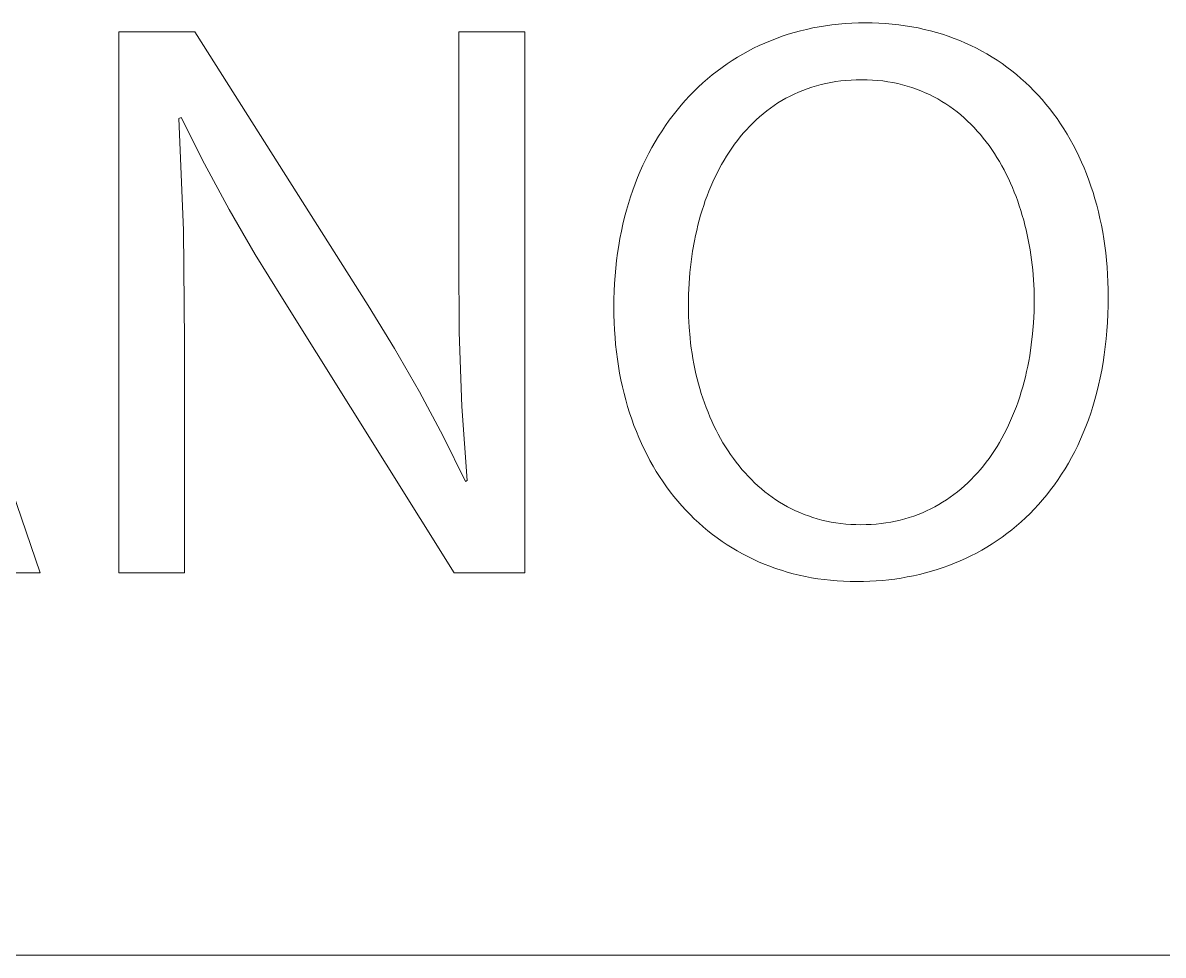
# Model space of a CAD drawing. Header units: millimetres. Extents: x -1893 to 2799, y -925 to 2353.
# Drawn here: x 1732.7 to 1799.4, y -924.6 to -870.1 of the extents above; entities that cross this region are included whole.
import ezdxf

# ---------------------------------------------------------------- set-up
doc = ezdxf.new("R2010")
doc.units = ezdxf.units.MM
doc.header["$MEASUREMENT"] = 0
doc.layers.add('Domyślny', color=7, linetype='Continuous', true_color=0x000000)

msp = doc.modelspace()

# ---------------------------------------------------------------- linework, layer by layer
at = {"layer": 'Domyślny', "color": 18, "lineweight": 15, "true_color": 0x000000}
for p, q in [((1722.863, -870.613), (1733.675, -902.268)), ((1738.279, -902.265), (1738.279, -870.626)), ((1738.279, -870.626), (1742.732, -870.626)), ((1742.732, -870.626), (1752.872, -886.64)), ((1758.169, -883.859), (1758.169, -870.626)), ((1758.169, -870.626), (1762.044, -870.626)), ((1762.044, -870.626), (1762.044, -902.265)), ((1777.799, -870.662), (1778.157, -870.564)), ((1778.157, -870.564), (1778.518, -870.476)), ((1778.518, -870.476), (1778.884, -870.397)), ((1778.884, -870.397), (1779.254, -870.326)), ((1779.254, -870.326), (1779.628, -870.265)), ((1779.628, -870.265), (1780.005, -870.213)), ((1780.005, -870.213), (1780.387, -870.171)), ((1780.387, -870.171), (1780.772, -870.137)), ((1780.772, -870.137), (1781.16, -870.114)), ((1781.16, -870.114), (1781.552, -870.099)), ((1781.552, -870.099), (1781.947, -870.094)), ((1781.947, -870.094), (1782.35, -870.099)), ((1782.35, -870.099), (1782.748, -870.114)), ((1782.748, -870.114), (1783.142, -870.138)), ((1783.142, -870.138), (1783.531, -870.171)), ((1783.531, -870.171), (1783.915, -870.214)), ((1783.915, -870.214), (1784.295, -870.266)), ((1784.295, -870.266), (1784.669, -870.327)), ((1784.669, -870.327), (1785.039, -870.397)), ((1785.039, -870.397), (1785.404, -870.477)), ((1785.404, -870.477), (1785.764, -870.565)), ((1785.764, -870.565), (1786.118, -870.662)), ((1775.747, -871.429), (1776.078, -871.279)), ((1776.078, -871.279), (1776.413, -871.139)), ((1776.413, -871.139), (1776.753, -871.006)), ((1776.753, -871.006), (1777.097, -870.883)), ((1777.097, -870.883), (1777.446, -870.768)), ((1777.446, -870.768), (1777.799, -870.662)), ((1786.118, -870.662), (1786.468, -870.768)), ((1786.468, -870.768), (1786.812, -870.882)), ((1786.812, -870.882), (1787.152, -871.005)), ((1787.152, -871.005), (1787.486, -871.137)), ((1787.486, -871.137), (1787.814, -871.276)), ((1787.814, -871.276), (1788.137, -871.425)), ((1774.474, -872.11), (1774.785, -871.927)), ((1774.785, -871.927), (1775.101, -871.753)), ((1775.101, -871.753), (1775.421, -871.586)), ((1775.421, -871.586), (1775.747, -871.429)), ((1788.137, -871.425), (1788.455, -871.581)), ((1788.455, -871.581), (1788.767, -871.745)), ((1788.767, -871.745), (1789.074, -871.918)), ((1789.074, -871.918), (1789.375, -872.098)), ((1773.574, -872.706), (1773.869, -872.499)), ((1773.869, -872.499), (1774.169, -872.3)), ((1774.169, -872.3), (1774.474, -872.11)), ((1789.375, -872.098), (1789.67, -872.287)), ((1789.67, -872.287), (1789.959, -872.483)), ((1789.959, -872.483), (1790.243, -872.686)), ((1772.723, -873.374), (1773.001, -873.144)), ((1773.001, -873.144), (1773.285, -872.921)), ((1773.285, -872.921), (1773.574, -872.706)), ((1790.243, -872.686), (1790.521, -872.898)), ((1790.521, -872.898), (1790.793, -873.117)), ((1790.793, -873.117), (1791.059, -873.343)), ((1771.924, -874.112), (1772.184, -873.858)), ((1772.184, -873.858), (1772.451, -873.612)), ((1772.451, -873.612), (1772.723, -873.374)), ((1778.562, -873.949), (1778.302, -874.046)), ((1778.827, -873.86), (1778.562, -873.949)), ((1779.096, -873.779), (1778.827, -873.86)), ((1779.371, -873.705), (1779.096, -873.779)), ((1779.65, -873.64), (1779.371, -873.705)), ((1779.935, -873.583), (1779.65, -873.64)), ((1780.224, -873.534), (1779.935, -873.583)), ((1780.518, -873.494), (1780.224, -873.534)), ((1780.817, -873.463), (1780.518, -873.494)), ((1781.121, -873.441), (1780.817, -873.463)), ((1781.43, -873.427), (1781.121, -873.441)), ((1781.744, -873.422), (1781.43, -873.427)), ((1782.062, -873.427), (1781.744, -873.422)), ((1782.374, -873.441), (1782.062, -873.427)), ((1782.681, -873.465), (1782.374, -873.441)), ((1782.983, -873.498), (1782.681, -873.465)), ((1783.279, -873.54), (1782.983, -873.498)), ((1783.571, -873.59), (1783.279, -873.54)), ((1783.857, -873.65), (1783.571, -873.59)), ((1784.138, -873.718), (1783.857, -873.65)), ((1784.414, -873.794), (1784.138, -873.718)), ((1784.685, -873.879), (1784.414, -873.794)), ((1784.951, -873.972), (1784.685, -873.879)), ((1791.059, -873.343), (1791.319, -873.577)), ((1791.319, -873.577), (1791.572, -873.817)), ((1791.572, -873.817), (1791.82, -874.065)), ((1771.421, -874.641), (1771.669, -874.373)), ((1771.669, -874.373), (1771.924, -874.112)), ((1777.312, -874.51), (1777.077, -874.644)), ((1777.552, -874.383), (1777.312, -874.51)), ((1777.797, -874.263), (1777.552, -874.383)), ((1778.047, -874.151), (1777.797, -874.263)), ((1778.302, -874.046), (1778.047, -874.151)), ((1785.211, -874.072), (1784.951, -873.972)), ((1785.467, -874.181), (1785.211, -874.072)), ((1785.717, -874.297), (1785.467, -874.181)), ((1785.962, -874.42), (1785.717, -874.297)), ((1786.202, -874.551), (1785.962, -874.42)), ((1786.437, -874.689), (1786.202, -874.551)), ((1791.82, -874.065), (1792.061, -874.32)), ((1792.061, -874.32), (1792.297, -874.582)), ((1792.297, -874.582), (1792.525, -874.851)), ((1770.713, -875.49), (1770.942, -875.2)), ((1770.942, -875.2), (1771.178, -874.917)), ((1771.178, -874.917), (1771.421, -874.641)), ((1776.186, -875.249), (1775.976, -875.417)), ((1776.402, -875.088), (1776.186, -875.249)), ((1776.622, -874.933), (1776.402, -875.088)), ((1776.847, -874.785), (1776.622, -874.933)), ((1777.077, -874.644), (1776.847, -874.785)), ((1786.666, -874.834), (1786.437, -874.689)), ((1786.891, -874.985), (1786.666, -874.834)), ((1787.111, -875.144), (1786.891, -874.985)), ((1787.325, -875.309), (1787.111, -875.144)), ((1792.525, -874.851), (1792.748, -875.127)), ((1792.748, -875.127), (1792.964, -875.41)), ((1741.935, -875.641), (1741.794, -875.688)), ((1741.794, -875.688), (1742.059, -882.216)), ((1743.292, -878.353), (1741.935, -875.641)), ((1770.273, -876.092), (1770.49, -875.788)), ((1770.49, -875.788), (1770.713, -875.49)), ((1775.374, -875.958), (1775.183, -876.15)), ((1775.57, -875.771), (1775.374, -875.958)), ((1775.77, -875.591), (1775.57, -875.771)), ((1775.976, -875.417), (1775.77, -875.591)), ((1787.535, -875.48), (1787.325, -875.309)), ((1787.739, -875.657), (1787.535, -875.48)), ((1787.938, -875.841), (1787.739, -875.657)), ((1788.133, -876.03), (1787.938, -875.841)), ((1792.964, -875.41), (1793.173, -875.699)), ((1793.173, -875.699), (1793.376, -875.994)), ((1769.86, -876.722), (1770.063, -876.404)), ((1770.063, -876.404), (1770.273, -876.092)), ((1774.817, -876.553), (1774.641, -876.763)), ((1774.998, -876.349), (1774.817, -876.553)), ((1775.183, -876.15), (1774.998, -876.349)), ((1788.322, -876.225), (1788.133, -876.03)), ((1788.506, -876.425), (1788.322, -876.225)), ((1788.685, -876.631), (1788.506, -876.425)), ((1788.859, -876.843), (1788.685, -876.631)), ((1793.376, -875.994), (1793.572, -876.296)), ((1793.572, -876.296), (1793.762, -876.605)), ((1793.762, -876.605), (1793.945, -876.919)), ((1769.475, -877.38), (1769.664, -877.047)), ((1769.664, -877.047), (1769.86, -876.722)), ((1774.304, -877.198), (1774.143, -877.424)), ((1774.47, -876.978), (1774.304, -877.198)), ((1774.641, -876.763), (1774.47, -876.978)), ((1789.028, -877.059), (1788.859, -876.843)), ((1789.192, -877.28), (1789.028, -877.059)), ((1789.351, -877.506), (1789.192, -877.28)), ((1793.945, -876.919), (1794.121, -877.24)), ((1794.121, -877.24), (1794.29, -877.567)), ((1769.117, -878.064), (1769.292, -877.719)), ((1769.292, -877.719), (1769.475, -877.38)), ((1773.836, -877.891), (1773.69, -878.131)), ((1773.987, -877.655), (1773.836, -877.891)), ((1774.143, -877.424), (1773.987, -877.655)), ((1789.505, -877.737), (1789.351, -877.506)), ((1789.654, -877.972), (1789.505, -877.737)), ((1794.29, -877.567), (1794.453, -877.9)), ((1794.453, -877.9), (1794.608, -878.239)), ((1744.732, -881.021), (1743.292, -878.353)), ((1768.789, -878.775), (1768.949, -878.416)), ((1768.949, -878.416), (1769.117, -878.064)), ((1773.412, -878.627), (1773.281, -878.881)), ((1773.548, -878.377), (1773.412, -878.627)), ((1773.69, -878.131), (1773.548, -878.377)), ((1789.799, -878.211), (1789.654, -877.972)), ((1789.938, -878.455), (1789.799, -878.211)), ((1790.072, -878.702), (1789.938, -878.455)), ((1794.608, -878.239), (1794.757, -878.584)), ((1794.757, -878.584), (1794.898, -878.934)), ((1768.49, -879.512), (1768.635, -879.14)), ((1768.635, -879.14), (1768.789, -878.775)), ((1773.154, -879.14), (1773.033, -879.403)), ((1773.281, -878.881), (1773.154, -879.14)), ((1790.201, -878.953), (1790.072, -878.702)), ((1790.325, -879.208), (1790.201, -878.953)), ((1790.444, -879.467), (1790.325, -879.208)), ((1794.898, -878.934), (1795.032, -879.29)), ((1795.032, -879.29), (1795.159, -879.652)), ((1768.221, -880.273), (1768.351, -879.889)), ((1768.351, -879.889), (1768.49, -879.512)), ((1772.805, -879.941), (1772.698, -880.215)), ((1772.916, -879.67), (1772.805, -879.941)), ((1773.033, -879.403), (1772.916, -879.67)), ((1790.559, -879.729), (1790.444, -879.467)), ((1790.668, -879.994), (1790.559, -879.729)), ((1795.159, -879.652), (1795.279, -880.019)), ((1768.098, -880.664), (1768.221, -880.273)), ((1772.596, -880.494), (1772.5, -880.776)), ((1772.698, -880.215), (1772.596, -880.494)), ((1790.772, -880.262), (1790.668, -879.994)), ((1790.872, -880.533), (1790.772, -880.262)), ((1790.966, -880.806), (1790.872, -880.533)), ((1795.279, -880.019), (1795.391, -880.392)), ((1795.391, -880.392), (1795.496, -880.77)), ((1746.254, -883.644), (1744.732, -881.021)), ((1767.876, -881.462), (1767.983, -881.06)), ((1767.983, -881.06), (1768.098, -880.664)), ((1772.408, -881.061), (1772.321, -881.35)), ((1772.5, -880.776), (1772.408, -881.061)), ((1791.056, -881.082), (1790.966, -880.806)), ((1791.141, -881.361), (1791.056, -881.082)), ((1795.496, -880.77), (1795.594, -881.153)), ((1795.594, -881.153), (1795.684, -881.541)), ((1767.686, -882.285), (1767.777, -881.87)), ((1767.777, -881.87), (1767.876, -881.462)), ((1772.162, -881.937), (1772.09, -882.235)), ((1772.239, -881.642), (1772.162, -881.937)), ((1772.321, -881.35), (1772.239, -881.642)), ((1791.221, -881.642), (1791.141, -881.361)), ((1791.296, -881.925), (1791.221, -881.642)), ((1791.366, -882.21), (1791.296, -881.925)), ((1795.684, -881.541), (1795.767, -881.934)), ((1795.767, -881.934), (1795.842, -882.332)), ((1742.059, -882.216), (1742.123, -888.75)), ((1767.604, -882.705), (1767.686, -882.285)), ((1772.024, -882.535), (1771.961, -882.839)), ((1772.09, -882.235), (1772.024, -882.535)), ((1791.491, -882.785), (1791.366, -882.21)), ((1795.842, -882.332), (1795.909, -882.736)), ((1767.463, -883.562), (1767.529, -883.13)), ((1767.529, -883.13), (1767.604, -882.705)), ((1771.961, -882.839), (1771.852, -883.453)), ((1791.597, -883.365), (1791.491, -882.785)), ((1795.909, -882.736), (1795.969, -883.143)), ((1795.969, -883.143), (1796.021, -883.556)), ((1747.857, -886.219), (1746.254, -883.644)), ((1758.191, -888.197), (1758.169, -883.859)), ((1767.406, -883.999), (1767.463, -883.562)), ((1771.852, -883.453), (1771.763, -884.076)), ((1791.684, -883.951), (1791.597, -883.365)), ((1791.751, -884.539), (1791.684, -883.951)), ((1796.021, -883.556), (1796.065, -883.973)), ((1796.065, -883.973), (1796.101, -884.395)), ((1767.317, -884.889), (1767.357, -884.441)), ((1767.357, -884.441), (1767.406, -883.999)), ((1771.763, -884.076), (1771.693, -884.708)), ((1791.799, -885.13), (1791.751, -884.539)), ((1796.101, -884.395), (1796.129, -884.821)), ((1767.286, -885.343), (1767.317, -884.889)), ((1771.693, -884.708), (1771.644, -885.346)), ((1791.828, -885.721), (1791.799, -885.13)), ((1796.129, -884.821), (1796.149, -885.251)), ((1796.149, -885.251), (1796.161, -885.686)), ((1767.249, -886.265), (1767.263, -885.801)), ((1767.263, -885.801), (1767.286, -885.343)), ((1771.644, -885.346), (1771.614, -885.991)), ((1791.838, -886.312), (1791.828, -885.721)), ((1796.161, -885.686), (1796.166, -886.125)), ((1757.903, -902.265), (1747.857, -886.219)), ((1752.872, -886.64), (1754.42, -889.139)), ((1767.245, -886.734), (1767.249, -886.265)), ((1771.614, -885.991), (1771.604, -886.64)), ((1771.604, -886.64), (1771.615, -887.271)), ((1791.827, -886.981), (1791.838, -886.312)), ((1796.161, -886.632), (1796.146, -887.131)), ((1796.166, -886.125), (1796.161, -886.632)), ((1767.249, -887.181), (1767.245, -886.734)), ((1767.262, -887.623), (1767.249, -887.181)), ((1771.615, -887.271), (1771.647, -887.897)), ((1791.795, -887.642), (1791.827, -886.981)), ((1796.146, -887.131), (1796.122, -887.622)), ((1767.283, -888.06), (1767.262, -887.623)), ((1771.647, -887.897), (1771.7, -888.516)), ((1791.742, -888.294), (1791.795, -887.642)), ((1796.122, -887.622), (1796.089, -888.107)), ((1758.357, -892.532), (1758.191, -888.197)), ((1767.313, -888.493), (1767.283, -888.06)), ((1767.351, -888.92), (1767.313, -888.493)), ((1771.7, -888.516), (1771.734, -888.824)), ((1791.668, -888.936), (1791.742, -888.294)), ((1796.047, -888.583), (1795.995, -889.052)), ((1796.089, -888.107), (1796.047, -888.583)), ((1742.123, -888.75), (1742.123, -902.265)), ((1754.42, -889.139), (1755.884, -891.688)), ((1767.397, -889.343), (1767.351, -888.92)), ((1771.734, -888.824), (1771.774, -889.129)), ((1771.774, -889.129), (1771.819, -889.432)), ((1791.573, -889.568), (1791.668, -888.936)), ((1795.995, -889.052), (1795.935, -889.513)), ((1767.451, -889.761), (1767.397, -889.343)), ((1767.513, -890.174), (1767.451, -889.761)), ((1771.819, -889.432), (1771.869, -889.734)), ((1771.869, -889.734), (1771.924, -890.033)), ((1791.457, -890.188), (1791.518, -889.879)), ((1791.518, -889.879), (1791.573, -889.568)), ((1795.865, -889.967), (1795.787, -890.413)), ((1795.935, -889.513), (1795.865, -889.967)), ((1767.583, -890.581), (1767.513, -890.174)), ((1767.661, -890.983), (1767.583, -890.581)), ((1771.924, -890.033), (1771.984, -890.329)), ((1771.984, -890.329), (1772.049, -890.623)), ((1772.049, -890.623), (1772.12, -890.915)), ((1791.321, -890.796), (1791.392, -890.494)), ((1791.392, -890.494), (1791.457, -890.188)), ((1795.787, -890.413), (1795.7, -890.852)), ((1767.747, -891.38), (1767.661, -890.983)), ((1772.12, -890.915), (1772.195, -891.204)), ((1772.195, -891.204), (1772.276, -891.49)), ((1791.165, -891.391), (1791.246, -891.095)), ((1791.246, -891.095), (1791.321, -890.796)), ((1795.605, -891.283), (1795.501, -891.706)), ((1795.7, -890.852), (1795.605, -891.283)), ((1755.884, -891.688), (1757.265, -894.282)), ((1767.841, -891.772), (1767.747, -891.38)), ((1767.942, -892.158), (1767.841, -891.772)), ((1772.276, -891.49), (1772.362, -891.773)), ((1772.362, -891.773), (1772.452, -892.053)), ((1790.893, -892.257), (1790.988, -891.972)), ((1790.988, -891.972), (1791.079, -891.683)), ((1791.079, -891.683), (1791.165, -891.391)), ((1795.501, -891.706), (1795.389, -892.121)), ((1758.669, -896.859), (1758.357, -892.532)), ((1768.051, -892.538), (1767.942, -892.158)), ((1768.167, -892.913), (1768.051, -892.538)), ((1772.452, -892.053), (1772.548, -892.33)), ((1772.548, -892.33), (1772.649, -892.603)), ((1772.649, -892.603), (1772.754, -892.873)), ((1790.686, -892.815), (1790.792, -892.538)), ((1790.792, -892.538), (1790.893, -892.257)), ((1795.269, -892.529), (1795.14, -892.929)), ((1795.389, -892.121), (1795.269, -892.529)), ((1768.291, -893.282), (1768.167, -892.913)), ((1768.422, -893.645), (1768.291, -893.282)), ((1772.754, -892.873), (1772.865, -893.139)), ((1772.865, -893.139), (1772.98, -893.402)), ((1790.459, -893.357), (1790.575, -893.088)), ((1790.575, -893.088), (1790.686, -892.815)), ((1795.14, -892.929), (1795.004, -893.322)), ((1768.561, -894.003), (1768.422, -893.645)), ((1772.98, -893.402), (1773.1, -893.66)), ((1773.1, -893.66), (1773.226, -893.915)), ((1773.226, -893.915), (1773.356, -894.166)), ((1790.083, -894.138), (1790.213, -893.882)), ((1790.213, -893.882), (1790.339, -893.622)), ((1790.339, -893.622), (1790.459, -893.357)), ((1794.86, -893.706), (1794.708, -894.083)), ((1795.004, -893.322), (1794.86, -893.706)), ((1757.265, -894.282), (1758.559, -896.921)), ((1768.706, -894.354), (1768.561, -894.003)), ((1768.859, -894.7), (1768.706, -894.354)), ((1773.356, -894.166), (1773.491, -894.412)), ((1773.491, -894.412), (1773.63, -894.655)), ((1789.663, -894.877), (1789.808, -894.635)), ((1789.808, -894.635), (1789.948, -894.389)), ((1789.948, -894.389), (1790.083, -894.138)), ((1794.549, -894.452), (1794.383, -894.813)), ((1794.708, -894.083), (1794.549, -894.452)), ((1769.019, -895.039), (1768.859, -894.7)), ((1769.185, -895.373), (1769.019, -895.039)), ((1773.63, -894.655), (1773.775, -894.892)), ((1773.775, -894.892), (1773.924, -895.126)), ((1773.924, -895.126), (1774.078, -895.354)), ((1789.358, -895.345), (1789.513, -895.114)), ((1789.513, -895.114), (1789.663, -894.877)), ((1794.208, -895.167), (1794.027, -895.513)), ((1794.383, -894.813), (1794.208, -895.167)), ((1769.359, -895.7), (1769.185, -895.373)), ((1769.54, -896.02), (1769.359, -895.7)), ((1774.078, -895.354), (1774.237, -895.578)), ((1774.237, -895.578), (1774.4, -895.796)), ((1774.4, -895.796), (1774.568, -896.01)), ((1788.866, -896.009), (1789.035, -895.793)), ((1789.035, -895.793), (1789.199, -895.572)), ((1789.199, -895.572), (1789.358, -895.345)), ((1793.839, -895.85), (1793.643, -896.18)), ((1794.027, -895.513), (1793.839, -895.85)), ((1769.727, -896.335), (1769.54, -896.02)), ((1769.921, -896.642), (1769.727, -896.335)), ((1770.121, -896.944), (1769.921, -896.642)), ((1774.568, -896.01), (1774.741, -896.218)), ((1774.741, -896.218), (1774.919, -896.421)), ((1774.919, -896.421), (1775.101, -896.619)), ((1775.101, -896.619), (1775.288, -896.811)), ((1788.144, -896.817), (1788.332, -896.623)), ((1788.332, -896.623), (1788.515, -896.424)), ((1788.515, -896.424), (1788.693, -896.219)), ((1788.693, -896.219), (1788.866, -896.009)), ((1793.441, -896.503), (1793.232, -896.817)), ((1793.643, -896.18), (1793.441, -896.503)), ((1758.559, -896.921), (1758.669, -896.859)), ((1770.328, -897.238), (1770.121, -896.944)), ((1770.541, -897.526), (1770.328, -897.238)), ((1775.288, -896.811), (1775.479, -896.998)), ((1775.479, -896.998), (1775.675, -897.178)), ((1775.675, -897.178), (1775.875, -897.353)), ((1787.554, -897.361), (1787.755, -897.186)), ((1787.755, -897.186), (1787.952, -897.004)), ((1787.952, -897.004), (1788.144, -896.817)), ((1793.017, -897.123), (1792.795, -897.422)), ((1793.232, -896.817), (1793.017, -897.123)), ((1770.761, -897.807), (1770.541, -897.526)), ((1770.987, -898.082), (1770.761, -897.807)), ((1775.875, -897.353), (1776.08, -897.522)), ((1776.08, -897.522), (1776.29, -897.684)), ((1776.29, -897.684), (1776.504, -897.84)), ((1776.504, -897.84), (1776.722, -897.99)), ((1786.703, -897.999), (1786.922, -897.849)), ((1786.922, -897.849), (1787.137, -897.693)), ((1787.137, -897.693), (1787.348, -897.53)), ((1787.348, -897.53), (1787.554, -897.361)), ((1792.566, -897.712), (1792.331, -897.995)), ((1792.795, -897.422), (1792.566, -897.712)), ((1771.219, -898.349), (1770.987, -898.082)), ((1771.458, -898.609), (1771.219, -898.349)), ((1771.702, -898.863), (1771.458, -898.609)), ((1776.722, -897.99), (1776.945, -898.133)), ((1776.945, -898.133), (1777.173, -898.27)), ((1777.173, -898.27), (1777.405, -898.4)), ((1777.405, -898.4), (1777.641, -898.523)), ((1777.641, -898.523), (1777.881, -898.638)), ((1777.881, -898.638), (1778.126, -898.747)), ((1785.292, -898.754), (1785.538, -898.645)), ((1785.538, -898.645), (1785.78, -898.53)), ((1785.78, -898.53), (1786.017, -898.408)), ((1786.017, -898.408), (1786.25, -898.278)), ((1786.25, -898.278), (1786.479, -898.142)), ((1786.479, -898.142), (1786.703, -897.999)), ((1791.843, -898.536), (1791.591, -898.795)), ((1792.09, -898.27), (1791.843, -898.536)), ((1792.331, -897.995), (1792.09, -898.27)), ((1771.952, -899.109), (1771.702, -898.863)), ((1772.209, -899.347), (1771.952, -899.109)), ((1778.126, -898.747), (1778.376, -898.848)), ((1778.376, -898.848), (1778.629, -898.942)), ((1778.629, -898.942), (1778.887, -899.029)), ((1778.887, -899.029), (1779.149, -899.108)), ((1779.149, -899.108), (1779.416, -899.179)), ((1779.416, -899.179), (1779.686, -899.242)), ((1779.686, -899.242), (1779.961, -899.297)), ((1779.961, -899.297), (1780.24, -899.344)), ((1783.165, -899.345), (1783.446, -899.299)), ((1783.446, -899.299), (1783.722, -899.244)), ((1783.722, -899.244), (1783.995, -899.182)), ((1783.995, -899.182), (1784.263, -899.112)), ((1784.263, -899.112), (1784.527, -899.033)), ((1784.527, -899.033), (1784.786, -898.948)), ((1784.786, -898.948), (1785.041, -898.854)), ((1785.041, -898.854), (1785.292, -898.754)), ((1791.068, -899.289), (1790.798, -899.523)), ((1791.332, -899.046), (1791.068, -899.289)), ((1791.591, -898.795), (1791.332, -899.046)), ((1772.471, -899.579), (1772.209, -899.347)), ((1772.738, -899.803), (1772.471, -899.579)), ((1773.012, -900.02), (1772.738, -899.803)), ((1780.24, -899.344), (1780.523, -899.383)), ((1780.523, -899.383), (1780.811, -899.413)), ((1780.811, -899.413), (1781.102, -899.435)), ((1781.102, -899.435), (1781.398, -899.448)), ((1781.398, -899.448), (1781.697, -899.452)), ((1781.697, -899.452), (1781.999, -899.448)), ((1781.999, -899.448), (1782.297, -899.435)), ((1782.297, -899.435), (1782.591, -899.414)), ((1782.591, -899.414), (1782.88, -899.384)), ((1782.88, -899.384), (1783.165, -899.345)), ((1790.242, -899.969), (1789.956, -900.179)), ((1790.522, -899.75), (1790.242, -899.969)), ((1790.798, -899.523), (1790.522, -899.75)), ((1773.291, -900.229), (1773.012, -900.02)), ((1773.575, -900.43), (1773.291, -900.229)), ((1773.865, -900.624), (1773.575, -900.43)), ((1774.161, -900.81), (1773.865, -900.624)), ((1789.369, -900.576), (1789.068, -900.763)), ((1789.665, -900.382), (1789.369, -900.576)), ((1789.956, -900.179), (1789.665, -900.382)), ((1774.461, -900.988), (1774.161, -900.81)), ((1774.767, -901.158), (1774.461, -900.988)), ((1775.078, -901.32), (1774.767, -901.158)), ((1788.138, -901.273), (1787.819, -901.426)), ((1788.452, -901.111), (1788.138, -901.273)), ((1788.763, -900.941), (1788.452, -901.111)), ((1789.068, -900.763), (1788.763, -900.941)), ((1775.394, -901.474), (1775.078, -901.32)), ((1775.715, -901.62), (1775.394, -901.474)), ((1776.041, -901.758), (1775.715, -901.62)), ((1776.371, -901.887), (1776.041, -901.758)), ((1776.707, -902.008), (1776.371, -901.887)), ((1786.501, -901.959), (1786.162, -902.072)), ((1786.837, -901.839), (1786.501, -901.959)), ((1787.168, -901.709), (1786.837, -901.839)), ((1787.496, -901.572), (1787.168, -901.709)), ((1787.819, -901.426), (1787.496, -901.572)), ((1733.675, -902.268), (1729.315, -902.268)), ((1742.123, -902.265), (1738.279, -902.265)), ((1762.044, -902.265), (1757.903, -902.265)), ((1777.047, -902.12), (1776.707, -902.008)), ((1777.392, -902.224), (1777.047, -902.12)), ((1777.741, -902.319), (1777.392, -902.224)), ((1778.094, -902.406), (1777.741, -902.319)), ((1778.452, -902.484), (1778.094, -902.406)), ((1778.814, -902.553), (1778.452, -902.484)), ((1779.181, -902.613), (1778.814, -902.553)), ((1779.551, -902.664), (1779.181, -902.613)), ((1783.692, -902.629), (1783.327, -902.675)), ((1784.055, -902.574), (1783.692, -902.629)), ((1784.414, -902.511), (1784.055, -902.574)), ((1784.77, -902.44), (1784.414, -902.511)), ((1785.123, -902.361), (1784.77, -902.44)), ((1785.473, -902.273), (1785.123, -902.361)), ((1785.819, -902.177), (1785.473, -902.273)), ((1786.162, -902.072), (1785.819, -902.177)), ((1779.926, -902.705), (1779.551, -902.664)), ((1780.304, -902.738), (1779.926, -902.705)), ((1780.687, -902.762), (1780.304, -902.738)), ((1781.073, -902.776), (1780.687, -902.762)), ((1781.463, -902.78), (1781.073, -902.776)), ((1781.841, -902.776), (1781.463, -902.78)), ((1782.216, -902.764), (1781.841, -902.776)), ((1782.589, -902.742), (1782.216, -902.764)), ((1782.959, -902.713), (1782.589, -902.742)), ((1783.327, -902.675), (1782.959, -902.713)), ((2794.126, -924.634), (-1893.447, -924.634)), ((2794.126, -924.634), (1025.423, -924.634))]:
    msp.add_line(p, q, dxfattribs=at)

doc.saveas('drawing.dxf')
